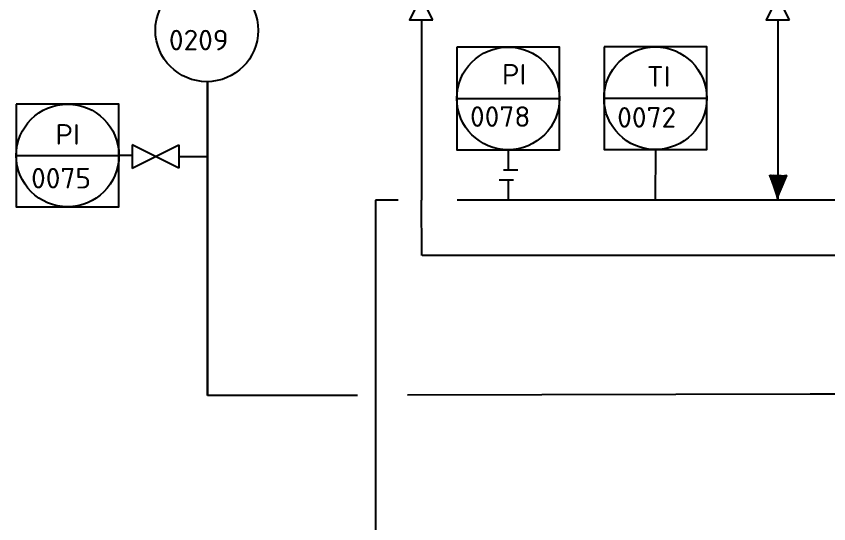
# Model space of a CAD drawing. Extents: x 270 to 589, y 86 to 206.
# Drawn here: x 319.34 to 325, y 105.5 to 109.03 of the extents above; entities that cross this region are included whole.
import ezdxf

# ---------------------------------------------------------------- set-up
doc = ezdxf.new("R2010")
doc.units = 0
doc.header["$MEASUREMENT"] = 0
doc.linetypes.add('DASH', pattern=[0.15625, 0.09375, -0.0625])
doc.layers.get('0').update_dxf_attribs({"linetype": 'CONTINUOUS'})
doc.layers.add('IN-MIN-PROC', color=7, linetype='CONTINUOUS')
doc.styles.add('S1', font='SIMPLEX.shx')
doc.styles.add('SIMPLEX', font='SIMPLEX')
pattern_1 = [(45, (253.14680129, 89.70748941), (-8.838834765e-05, 8.838834765e-05), [])]

msp = doc.modelspace()

# ---------------------------------------------------------------- hatches: boundary and pattern name
at = {"linetype": 'CONTINUOUS'}
h = msp.add_hatch(dxfattribs=at)
h.set_pattern_fill('ANSI31', color=5, scale=0.001, style=0)
h.set_pattern_definition(pattern_1)
edge = h.paths.add_edge_path()
edge.add_line((324.6409, 107.8639), (324.6506, 107.8766))
edge.add_line((324.6335, 107.8758), (324.6409, 107.8639))
edge.add_line((324.6409, 107.7545), (324.6431, 107.7753))
edge.add_line((324.6364, 107.7753), (324.6409, 107.7545))
edge.add_line((324.5843, 107.922), (324.5992, 107.89))
edge.add_line((324.5969, 107.9138), (324.5843, 107.922))
edge.add_arc((324.7438, 107.8165), 0.1114, 110.4941, 157.2445)
h.paths.add_polyline_path([(324.6428, 107.7745), (324.6495, 107.8757), (324.6604, 107.8903), (324.6516, 107.8137)], flags=24)
h.paths.add_polyline_path([(324.6361, 107.7747), (324.6334, 107.8761), (324.6231, 107.891), (324.6288, 107.8141)], flags=25)
h.paths.add_polyline_path([(324.665, 107.8514), (324.6735, 107.9029), (324.6884, 107.9132), (324.6829, 107.8873)], flags=25)
h.paths.add_polyline_path([(324.6169, 107.8524), (324.6105, 107.9041), (324.596, 107.915), (324.6005, 107.889)], flags=25)
h.paths.add_polyline_path([(324.6288, 107.8141), (324.6231, 107.891), (324.6105, 107.9041), (324.6169, 107.8524)], flags=25)
h.paths.add_polyline_path([(324.6516, 107.8137), (324.6604, 107.8903), (324.6735, 107.9029), (324.665, 107.8514)], flags=25)
h.paths.add_polyline_path([(324.6829, 107.8873), (324.6884, 107.9132), (324.7048, 107.9209)], flags=25)
h = msp.add_hatch(dxfattribs=at)
h.set_pattern_fill('ANSI31', color=5, scale=0.001, style=0)
h.set_pattern_definition(pattern_1)
edge = h.paths.add_edge_path()
edge.add_line((324.6409, 107.7545), (324.6431, 107.7753))
edge.add_arc((324.7438, 107.8165), 0.1114, 110.4941, 157.2445)
edge.add_line((324.5843, 107.922), (324.5992, 107.89))
edge.add_line((324.6409, 107.8639), (324.6506, 107.8766))
edge.add_line((324.5969, 107.9138), (324.5843, 107.922))
edge.add_line((324.6335, 107.8758), (324.6409, 107.8639))
edge.add_line((324.6364, 107.7753), (324.6409, 107.7545))
h = msp.add_hatch(dxfattribs=at)
h.set_pattern_fill('ANSI31', color=5, scale=0.001, style=0)
h.set_pattern_definition(pattern_1)
edge = h.paths.add_edge_path()
edge.add_line((324.6335, 107.8758), (324.6409, 107.8639))
edge.add_line((324.6364, 107.7753), (324.6409, 107.7545))
edge.add_line((324.6409, 107.8639), (324.6506, 107.8766))
edge.add_arc((324.7438, 107.8165), 0.1114, 110.4941, 157.2445)
edge.add_line((324.5843, 107.922), (324.5992, 107.89))
h.paths.add_polyline_path([(324.6428, 107.7745), (324.6495, 107.8757), (324.6604, 107.8903), (324.6516, 107.8137)], flags=25)
h.paths.add_polyline_path([(324.6361, 107.7747), (324.6334, 107.8761), (324.6231, 107.891), (324.6288, 107.8141)], flags=24)
h.paths.add_polyline_path([(324.6169, 107.8524), (324.6105, 107.9041), (324.596, 107.915), (324.6005, 107.889)], flags=25)

# ---------------------------------------------------------------- linework, layer by layer
at = {"color": 5, "linetype": 'CONTINUOUS'}
for p, q in [((322.1607, 109.0035), (322.1607, 107.7477)), ((324.6411, 109.0038), (324.6405, 107.7477)), ((320.6714, 108.5732), (320.6714, 106.3878)), ((320.4714, 108.0516), (320.6676, 108.0516)), ((324.5969, 107.9138), (324.5843, 107.922)), ((324.5843, 107.922), (324.5992, 107.89)), ((322.7639, 107.8907), (322.7639, 107.7477)), ((324.6335, 107.8758), (324.6409, 107.8639)), ((324.6409, 107.8639), (324.6506, 107.8766)), ((321.9984, 107.7477), (321.8408, 107.7477)), ((322.1632, 107.3628), (322.1607, 107.7477)), ((325.3945, 107.7477), (322.4081, 107.7477)), ((324.6364, 107.7753), (324.6409, 107.7545)), ((324.6409, 107.7545), (324.6431, 107.7753)), ((328.2325, 107.3628), (322.1659, 107.3628)), ((321.715, 106.3894), (320.6714, 106.3878)), ((324.8664, 106.3981), (322.0625, 106.3903)), ((330.5424, 106.3981), (324.8664, 106.3981))]:
    msp.add_line(p, q, dxfattribs=at)
at = {"linetype": 'CONTINUOUS'}
for p, q in [((322.4064, 108.457), (323.1214, 108.457)), ((323.4312, 108.4576), (324.1462, 108.4576)), ((319.3402, 108.0595), (320.0552, 108.0595))]:
    msp.add_line(p, q, dxfattribs=at)
at = {"color": 2, "linetype": 'CONTINUOUS'}
msp.add_line((320.1464, 108.1342), (320.1464, 107.9685), dxfattribs=at)
at = {"color": 7, "linetype": 'CONTINUOUS'}
for p, q in [((322.7639, 108.0995), (322.7639, 107.9565)), ((323.7887, 108.1001), (323.7881, 107.7477)), ((320.1464, 108.0595), (320.0552, 108.0595))]:
    msp.add_line(p, q, dxfattribs=at)
at = {"color": 7, "linetype": 'DASH'}
msp.add_line((322.8322, 107.9565), (322.6969, 107.9565), dxfattribs=at)
at = {"color": 2, "linetype": 'DASH'}
msp.add_line((322.7007, 107.8907), (322.8563, 107.8907), dxfattribs=at)
at = {"color": 2}
for points in [[(322.2408, 109.0035), (322.0783, 109.3285), (322.2408, 109.3285), (322.0783, 109.0035)], [(324.7212, 109.0038), (324.5587, 109.3288), (324.7212, 109.3288), (324.5587, 109.0038)]]:
    msp.add_lwpolyline(points, close=True, dxfattribs=at)
for points in [[(322.4064, 108.8145), (322.4064, 108.0995), (323.1214, 108.0995), (323.1214, 108.8145)], [(323.4312, 108.8151), (323.4312, 108.1001), (324.1462, 108.1001), (324.1462, 108.8151)], [(319.3402, 108.417), (319.3402, 107.702), (320.0552, 107.702), (320.0552, 108.417)]]:
    msp.add_lwpolyline(points, close=True)
for centre in [(320.6661, 108.9307), (322.7639, 108.457), (323.7887, 108.4576), (319.6977, 108.0595)]:
    msp.add_circle(centre, 0.3575)
at = {"color": 5}
msp.add_arc((324.7438, 107.8165), 0.1114, 110.4941, 157.2445, dxfattribs=at)
for points in [[(324.6169, 107.8524), (324.6105, 107.9041), (324.6005, 107.889), (324.596, 107.915)], [(324.6288, 107.8141), (324.6231, 107.891), (324.6169, 107.8524), (324.6105, 107.9041)], [(324.6516, 107.8137), (324.6604, 107.8903), (324.665, 107.8514), (324.6735, 107.9029)], [(324.665, 107.8514), (324.6735, 107.9029), (324.6829, 107.8873), (324.6884, 107.9132)], [(324.6829, 107.8873), (324.6884, 107.9132), (324.7048, 107.9209)], [(324.6361, 107.7747), (324.6334, 107.8761), (324.6288, 107.8141), (324.6231, 107.891)], [(324.6428, 107.7745), (324.6495, 107.8757), (324.6516, 107.8137), (324.6604, 107.8903)]]:
    msp.add_solid(points, dxfattribs=at)
at = {"layer": 'IN-MIN-PROC', "color": 5, "linetype": 'CONTINUOUS'}
for p, q in [((320.6714, 106.3878), (320.6714, 108.5732)), ((321.8408, 107.7477), (321.8408, 101.515))]:
    msp.add_line(p, q, dxfattribs=at)
at = {"layer": 'IN-MIN-PROC', "color": 2}
for p, q in [((320.1464, 107.9704), (320.4714, 108.1329)), ((320.4714, 107.9704), (320.1464, 108.1329)), ((320.4714, 108.1329), (320.4714, 107.9704))]:
    msp.add_line(p, q, dxfattribs=at)

# ---------------------------------------------------------------- texts
at = {"color": 7, "linetype": 'CONTINUOUS'}
for s, style, p in [('0209', 'S1', (320.4026, 108.7914)), ('PI', 'SIMPLEX', (322.7203, 108.5532)), ('TI', 'SIMPLEX', (323.7292, 108.5383)), ('0078', 'S1', (322.4984, 108.2586)), ('0072', 'SIMPLEX', (323.5229, 108.2531)), ('PI', 'SIMPLEX', (319.6125, 108.1346)), ('0075', 'S1', (319.4434, 107.8299))]:
    msp.add_text(s, height=0.143, dxfattribs=dict(at, style=style)).set_placement(p)

doc.saveas('drawing.dxf')
